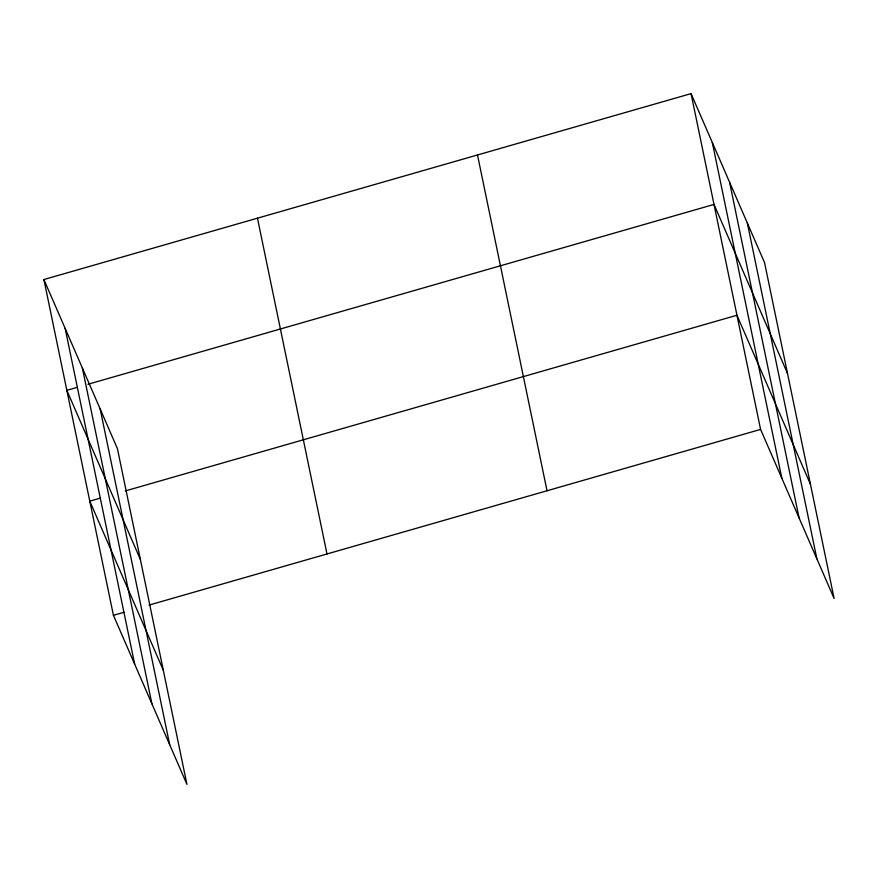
<?xml version="1.0" encoding="UTF-8"?>
<svg xmlns="http://www.w3.org/2000/svg" width="878" height="878" viewBox="0 0 878 878"><rect width="100%" height="100%" fill="white"/><g stroke="black" fill="none" stroke-linecap="round" stroke-linejoin="round"><path stroke-width="1.32" d="M43.9 279.533L117.411 448.592L186.937 784.372L113.427 615.313L43.9 279.533L691.063 93.628L764.573 262.687L834.1 598.467L760.589 429.408L691.063 93.628M77.385 387.308L66.838 390.337L140.348 559.396M87.932 384.279L714.012 204.431L787.522 373.49M100.333 498.122L89.786 501.151L163.297 670.21M125.378 490.923L736.949 315.246L810.46 484.305M113.427 615.313L123.974 612.284M149.019 605.096L760.589 429.408M747.332 223.012L816.858 558.803M729.563 182.152L799.079 517.932M712.31 142.488L781.837 478.269M477.5 154.978L547.027 490.758M257.463 218.183L326.989 553.963M100.158 408.928L169.684 744.709M82.389 368.058L151.916 703.849M65.148 328.394L134.674 664.174"/></g></svg>
